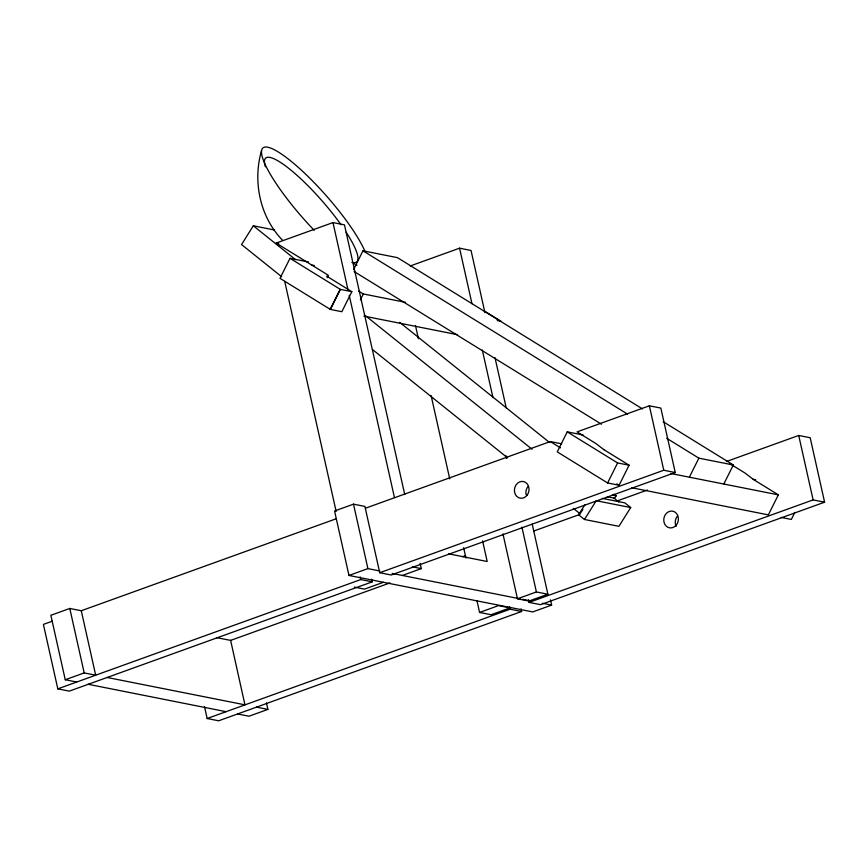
<?xml version="1.0" encoding="UTF-8"?>
<svg xmlns="http://www.w3.org/2000/svg" width="868" height="868" viewBox="0 0 868 868"><rect width="100%" height="100%" fill="white"/><g stroke="black" fill="none" stroke-linecap="round" stroke-linejoin="round"><path stroke-width="1.3" d="M261.561 150.587C252.534 181.412 259.955 217.13 282.61 240.317M327.203 277.662L328.354 275.286L276.165 243.073L332.976 222.577L344.455 224.855L404.748 494.586M289.999 258.317L280.006 278.346L330.361 309.431L340.354 289.402L289.999 258.317L308.596 262.017M353.569 269.644L362.976 250.809L397.425 257.644L642.439 408.893M351.833 291.681L341.84 311.71L330.187 309.388L340.18 289.369L351.833 291.681L326.661 276.143M360.372 299.851L363.312 293.959L405.551 302.346M583.101 435.009L567.238 431.852L557.245 451.881L607.611 482.966L619.09 485.245L629.083 465.215L603.52 449.44M607.611 482.966L617.604 462.937L629.083 465.215M689.463 476.999L698.87 458.152L733.319 464.988L723.912 483.834M755.735 479.83L753.164 479.32L778.346 494.858L768.354 514.887L631.72 487.751M794.849 512.38L791.312 519.444L781.189 517.426M274.516 229.998L253.315 225.788L241.543 244.559L281.655 276.718M584.826 504.905L578.62 514.789L584.468 519.476L618.917 526.323L630.689 507.552L624.841 502.865L602.327 498.395M580.757 512.673L582.808 509.407M584.468 519.476L596.24 500.717L630.689 507.552M614.012 494.185L616.128 495.878L614.653 498.221L607.34 496.767M410.325 265.944L459.563 248.183L471.042 250.472L484.93 312.61M603.9 449.678L595.741 443.429L577.036 431.884L649.362 405.801L660.841 408.079L675.25 472.528L391.208 575.007L379.728 572.717L364.907 506.424L353.504 504.156L334.571 510.992L348.979 575.451L532.692 611.929L551.625 605.094L550.453 599.831M81.69 610.822L69.787 608.457L50.854 615.293L65.263 679.742L76.742 682.02M52.232 621.217L43.4 624.396L57.809 688.856L69.288 691.134L372.274 581.831L371.688 579.216M336.155 518.782L81.277 610.736L95.675 675.195L84.196 672.917L65.263 679.742M365.471 508.214L550.258 441.552L561.748 443.83M348.979 575.451L367.913 568.616L379.815 570.981M57.809 688.856L360.784 579.553L372.274 581.831M379.728 572.717L663.77 470.25L675.25 472.528M383.428 582.287L364.484 589.122L354.285 587.093M402.361 575.451L421.295 568.627L420.112 563.332M389.927 582.927L230.628 640.4L244.95 704.838L106.992 677.441M462.568 556.713L465.118 555.802M533.939 530.966L579.813 514.42M616.768 501.086L647.354 490.051M726.386 461.537L798.712 435.454L810.191 437.732L824.6 502.192L540.558 604.66L529.079 602.381L528.493 599.755M479.592 612.45L498.525 605.614L510.004 607.893L491.071 614.728L479.592 612.45L476.933 600.548M502.941 533.831L517.469 598.779L536.402 591.954L547.882 594.233L532.214 524.153M547.882 594.233L528.948 601.057L517.469 598.779M204.512 706.671L207.159 718.509L510.134 609.206L521.625 611.495L521.039 608.869M529.079 602.381L813.121 499.903L824.6 502.192M521.625 611.495L218.638 720.798L207.159 718.509M266.443 702.82L267.908 709.395L248.975 716.219L237.572 713.963M276.165 243.073L278.715 243.582M311.775 265.055L314.325 265.565M497.299 320.574L501.096 321.323L483.932 310.722M363.876 316.082L457.588 334.69M670.899 473.527L778.346 494.858M612.157 495.085L616.128 495.878M579.357 513.617L580.074 513.758L573.292 508.322M448.669 553.849L487.187 561.498L482.575 540.872M412.365 566.847L421.295 568.627M392.152 573.433L519.91 598.801M522.547 599.321L529.154 600.634M542.37 603.26L551.625 605.094M216.49 637.589L231.029 640.475M256.516 707.127L267.908 709.395M88.048 684.266L226.006 711.662M663.152 421.674L733.319 464.988M729.695 463.577L745.091 473.082L753.25 479.331M362.976 250.809L627.553 414.123M666.667 438.264L698.87 458.152M354.133 271.532L601.459 424.202M358.734 291.138L363.312 293.959M567.238 431.852L617.604 462.937M550.258 441.552L560.457 447.834M616.866 483.867L619.09 485.245M399.681 322.353L549.607 442.55M613.936 498.08L618.775 501.964M253.315 225.788L295.543 259.651M365.233 315.518L532.051 449.255M372.459 349.511L507.606 457.859M798.712 435.454L813.121 499.903M649.362 405.801L663.77 470.25M494.977 357.562L506.207 407.808M459.563 248.183L471.975 303.724M482.315 349.999L492.959 397.587M505.957 455.765L506.554 458.412M521.918 527.169L536.402 591.954M509.549 606.591L510.134 609.206M415.457 325.511L418.409 338.737M431.114 395.591L449.743 478.897M463.642 547.708L465.942 558.015M332.976 222.577L348.046 290.01M349.229 295.304L394.452 497.592M353.504 504.156L367.913 568.616M360.198 576.938L360.784 579.553M284.726 281.395L336.155 511.469M69.787 608.457L84.196 672.917M357.008 265.185A78.5 16.123 48.7 0 1 353.634 263.492M314.227 230.324A78.5 16.123 48.7 0 1 261.745 154.591A78.5 16.123 48.7 0 1 303.572 172.2A78.5 16.123 48.7 0 1 365.135 251.763M346.169 232.266A69.017 14.181 48.7 0 1 351.8 262.364M265.402 166.764A69.017 14.181 48.7 0 1 287.156 167.123A69.017 14.181 48.7 0 1 341.037 224.736M676.172 526.344A8.496 7.28 -78.8 0 1 677.452 516.08M526.116 494.684A8.496 7.28 -78.8 0 1 528.102 486.427M676.194 525.194A8.496 7.28 -78.8 0 0 673.069 511.241A8.496 7.28 -78.8 0 0 663.977 522.059A8.496 7.28 -78.8 0 0 676.194 525.194M526.843 495.541A8.496 7.28 -78.8 0 0 523.719 481.588A8.496 7.28 -78.8 0 0 514.626 492.406A8.496 7.28 -78.8 0 0 526.843 495.541"/></g></svg>
